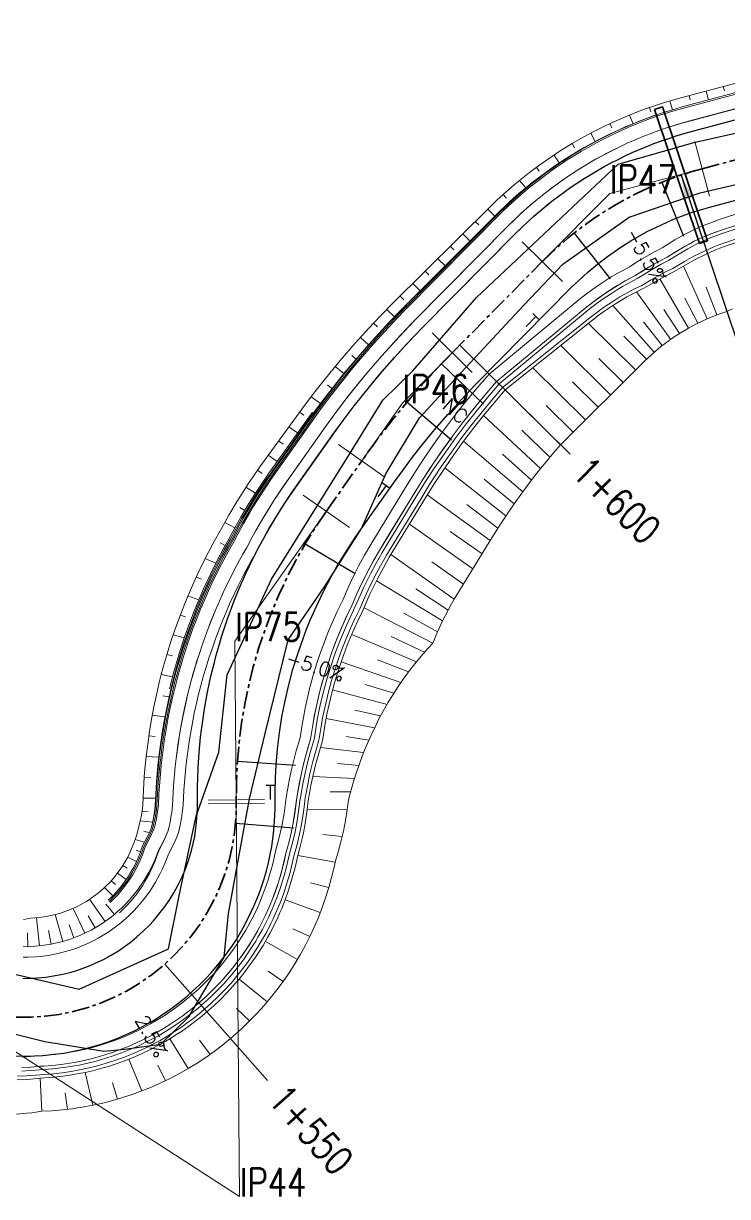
# Model space of a CAD drawing. Extents: x 337736 to 342003, y 3067251 to 3069533.
# Drawn here: x 339168.7 to 339218.6, y 3068310.3 to 3068393.5 of the extents above; entities that cross this region are included whole.
import ezdxf
from ezdxf.enums import TextEntityAlignment as Align

# ---------------------------------------------------------------- set-up
doc = ezdxf.new("R2010")
doc.units = 0
doc.header["$MEASUREMENT"] = 0
doc.linetypes.add('Center', pattern=[2, 1.25, -0.25, 0.25, -0.25])
for name, color, linetype, lineweight in [('BEC', 3, 'Continuous', 13), ('BES', 3, 'Continuous', 13), ('CFHatchLines', 4, 'Continuous', 0), ('Chainage', 7, 'Continuous', 25), ('Drain', 3, 'Continuous', 9), ('IP_Line', 150, 'Continuous', 9), ('LeftRoadExtreme', 7, 'Continuous', 13), ('PC_Callout', 6, 'Continuous', 30), ('PipeCulvert', 6, 'Continuous', 30), ('RC', 9, 'Center', 30), ('Retaining Wall', 140, 'Continuous', 9), ('RightRoadExtreme', 7, 'Continuous', 13), ('Road Width', 6, 'Continuous', 25), ('Shoulder', 30, 'Continuous', 15)]:
    doc.layers.add(name, color=color, linetype=linetype, lineweight=lineweight)
for name, color, linetype in [('IPName', 7, 'Continuous'), ('RoadEdge', 51, 'Continuous'), ('Super-Elevation', 1, 'Continuous')]:
    doc.layers.add(name, color=color, linetype=linetype)
doc.styles.get("Standard").update_dxf_attribs({"font": 'simplex.shx'})
doc.dimstyles.new('Dimension_PC_Callout', dxfattribs={"dimtxt": 1.75, "dimasz": 1.75, "dimexe": 0.18, "dimexo": 0.0625, "dimgap": 0.875, "dimtad": 0, "dimdec": 4, "dimzin": 0, "dimdsep": 46, "dimtxsty": 'Standard', "dimcen": 0.09, "dimadec": 0, "dimazin": 0, "dimtfac": 1, "dimtdec": 4, "dimtofl": 0, "dimtmove": 0, "dimatfit": 3, "dimfxl": 1, "dimtolj": 1, "dimtzin": 0, "dimarcsym": 0})

msp = doc.modelspace()

# ---------------------------------------------------------------- linework, layer by layer
at = {"layer": 'BEC'}
for points in [[(339216.288, 3068385.09), (339217.32, 3068381.225)], [(339204.052, 3068377.986), (339206.897, 3068375.174)], [(339197.668, 3068371.529), (339200.513, 3068368.717)], [(339191.051, 3068363.615), (339194.322, 3068361.313)], [(339188.536, 3068360.041), (339191.808, 3068357.739)], [(339181.799, 3068338.438), (339185.799, 3068338.472)], [(339181.801, 3068338.16), (339185.801, 3068338.193)]]:
    msp.add_lwpolyline(points, dxfattribs=at)
at = {"layer": 'BES'}
for points in [[(339216.288, 3068385.09), (339217.32, 3068381.225)], [(339204.052, 3068377.986), (339206.897, 3068375.174)], [(339197.668, 3068371.529), (339200.513, 3068368.717)], [(339191.051, 3068363.615), (339194.322, 3068361.313)], [(339188.536, 3068360.041), (339191.808, 3068357.739)], [(339181.799, 3068338.438), (339185.799, 3068338.472)], [(339181.801, 3068338.16), (339185.801, 3068338.193)]]:
    msp.add_lwpolyline(points, dxfattribs=at)
at = {"layer": 'CFHatchLines'}
for p, q in [((339215.953, 3068388.03), (339215.868, 3068388.345)), ((339217.244, 3068388.036), (339217.076, 3068388.667)), ((339218.368, 3068388.674), (339218.284, 3068388.989)), ((339213.171, 3068387.186), (339213.061, 3068387.495)), ((339214.688, 3068387.338), (339214.499, 3068387.964)), ((339211.899, 3068386.349), (339211.645, 3068386.96)), ((339210.4, 3068386.055), (339210.257, 3068386.356)), ((339207.755, 3068384.652), (339207.58, 3068384.942)), ((339209.22, 3068385.09), (339208.901, 3068385.682)), ((339206.679, 3068383.569), (339206.296, 3068384.136)), ((339205.262, 3068382.99), (339205.055, 3068383.266)), ((339204.301, 3068381.801), (339203.857, 3068382.335)), ((339202.944, 3068381.087), (339202.708, 3068381.345)), ((339202.119, 3068379.812), (339201.617, 3068380.308)), ((339200.982, 3068379.178), (339200.73, 3068379.427)), ((339200.352, 3068378.043), (339199.843, 3068378.546)), ((339199.213, 3068377.413), (339198.956, 3068377.666)), ((339198.586, 3068376.274), (339198.069, 3068376.785)), ((339217.167, 3068377.154), (339218.543, 3068373.048)), ((339197.442, 3068375.647), (339197.182, 3068375.904)), ((339215.47, 3068376.268), (339217.157, 3068372.524)), ((339196.819, 3068374.505), (339196.295, 3068375.023)), ((339213.81, 3068375.361), (339215.829, 3068371.865)), ((339195.671, 3068373.882), (339195.406, 3068374.144)), ((339212.151, 3068374.438), (339214.571, 3068371.074)), ((339217.074, 3068374.768), (339217.844, 3068372.804)), ((339210.471, 3068373.473), (339213.397, 3068370.161)), ((339215.567, 3068374.002), (339216.485, 3068372.211)), ((339195.005, 3068372.675), (339194.458, 3068373.198)), ((339214.091, 3068373.186), (339215.19, 3068371.485)), ((339193.795, 3068371.956), (339193.512, 3068372.215)), ((339208.745, 3068372.207), (339212.082, 3068368.907)), ((339212.637, 3068372.306), (339213.972, 3068370.633)), ((339193.172, 3068370.697), (339192.587, 3068371.212)), ((339211.253, 3068371.291), (339212.845, 3068369.662)), ((339206.778, 3068370.636), (339210.311, 3068367.142)), ((339191.424, 3068368.644), (339190.8, 3068369.149)), ((339192.287, 3068369.68), (339191.985, 3068369.935)), ((339209.479, 3068369.723), (339211.197, 3068368.025)), ((339204.812, 3068369.064), (339208.541, 3068365.378)), ((339190.582, 3068367.591), (339190.26, 3068367.84)), ((339202.845, 3068367.493), (339206.77, 3068363.613)), ((339207.611, 3068368.055), (339209.426, 3068366.26)), ((339189.762, 3068366.52), (339189.099, 3068367.012)), ((339188.583, 3068365.703), (339188.282, 3068365.917)), ((339205.742, 3068366.387), (339207.655, 3068364.495)), ((339201.316, 3068365.679), (339205.347, 3068361.918)), ((339188.146, 3068364.454), (339187.533, 3068364.885)), ((339204.029, 3068364.647), (339206.006, 3068362.724)), ((339187.11, 3068363.654), (339186.799, 3068363.873)), ((339199.904, 3068363.855), (339204.085, 3068360.267)), ((339186.697, 3068362.416), (339186.065, 3068362.861)), ((339202.654, 3068362.936), (339204.707, 3068361.098)), ((339185.622, 3068361.577), (339185.299, 3068361.799)), ((339198.574, 3068361.978), (339202.896, 3068358.571)), ((339201.355, 3068361.174), (339203.481, 3068359.425)), ((339185.154, 3068360.171), (339184.483, 3068360.598)), ((339197.327, 3068360.053), (339201.784, 3068356.832)), ((339184.405, 3068358.959), (339184.057, 3068359.163)), ((339200.135, 3068359.365), (339202.33, 3068357.707)), ((339183.7, 3068357.721), (339182.98, 3068358.11)), ((339196.057, 3068357.97), (339200.551, 3068354.809)), ((339198.957, 3068357.459), (339201.205, 3068355.877)), ((339183.017, 3068356.469), (339182.648, 3068356.652)), ((339182.345, 3068355.208), (339181.596, 3068355.547)), ((339194.754, 3068355.831), (339199.243, 3068352.673)), ((339197.651, 3068355.321), (339199.897, 3068353.741)), ((339181.339, 3068354.077), (339180.959, 3068354.232)), ((339193.726, 3068353.968), (339198.414, 3068351.122)), ((339196.509, 3068353.393), (339198.802, 3068351.886)), ((339181.137, 3068352.611), (339180.369, 3068352.894)), ((339192.85, 3068352.065), (339197.725, 3068349.563)), ((339195.662, 3068351.686), (339198.055, 3068350.348)), ((339180.214, 3068351.406), (339179.826, 3068351.533)), ((339180.113, 3068349.926), (339179.332, 3068350.152)), ((339191.979, 3068350.174), (339196.553, 3068348.225)), ((339194.767, 3068350.016), (339197.129, 3068348.909)), ((339179.28, 3068348.652), (339178.886, 3068348.751)), ((339193.793, 3068348.362), (339195.998, 3068347.514)), ((339191.232, 3068348.23), (339195.466, 3068346.774)), ((339179.282, 3068347.165), (339178.49, 3068347.333)), ((339190.626, 3068346.239), (339194.475, 3068345.216)), ((339192.934, 3068346.624), (339194.958, 3068346.008)), ((339179.039, 3068345.743), (339178.592, 3068345.822)), ((339178.747, 3068344.328), (339177.851, 3068344.453)), ((339190.163, 3068344.209), (339193.59, 3068343.556)), ((339192.197, 3068344.813), (339194.018, 3068344.398)), ((339178.057, 3068342.947), (339177.608, 3068342.994)), ((339191.588, 3068342.937), (339193.19, 3068342.691)), ((339189.758, 3068342.162), (339192.82, 3068341.802)), ((339178.316, 3068341.465), (339177.417, 3068341.525)), ((339190.977, 3068341.016), (339192.481, 3068340.893)), ((339177.728, 3068340.034), (339177.279, 3068340.048)), ((339189.224, 3068340.098), (339192.175, 3068339.963)), ((339178.09, 3068338.568), (339177.194, 3068338.564)), ((339190.456, 3068339.029), (339191.901, 3068339.014)), ((339177.569, 3068337.637), (339177.123, 3068337.658)), ((339188.831, 3068337.775), (339191.655, 3068337.736)), ((339177.881, 3068336.859), (339176.996, 3068336.975)), ((339177.647, 3068336.13), (339177.241, 3068336.218)), ((339189.93, 3068335.993), (339191.303, 3068335.859)), ((339177.301, 3068335.448), (339176.647, 3068335.648)), ((339176.732, 3068334.084), (339176.114, 3068334.393)), ((339177.016, 3068334.765), (339176.711, 3068334.887)), ((339188.149, 3068334.521), (339190.8, 3068334.038)), ((339176.081, 3068333.616), (339175.772, 3068333.805)), ((339175.249, 3068332.466), (339174.949, 3068332.726)), ((339175.996, 3068332.8), (339175.382, 3068333.248)), ((339189.059, 3068332.579), (339190.349, 3068332.231)), ((339175.053, 3068331.65), (339174.474, 3068332.243)), ((339174.506, 3068329.837), (339173.415, 3068331.407)), ((339175.17, 3068330.34), (339174.566, 3068331.072)), ((339187.258, 3068331.374), (339189.751, 3068330.472)), ((339169.87, 3068328.107), (339169.656, 3068330.096)), ((339171.505, 3068328.422), (339170.972, 3068330.319)), ((339173.064, 3068329.004), (339172.237, 3068330.76)), ((339173.803, 3068329.39), (339173.321, 3068330.225)), ((339172.297, 3068328.681), (339171.955, 3068329.597)), ((339187.815, 3068329.32), (339189.01, 3068328.772)), ((339169.039, 3068328.053), (339169.015, 3068329.039)), ((339170.694, 3068328.231), (339170.506, 3068329.206)), ((339185.86, 3068328.424), (339188.131, 3068327.142)), ((339186.052, 3068326.322), (339187.122, 3068325.595)), ((339183.996, 3068325.752), (339185.989, 3068324.139)), ((339181.719, 3068323.431), (339183.388, 3068321.543)), ((339183.824, 3068323.664), (339184.742, 3068322.785)), ((339179.094, 3068321.525), (339180.404, 3068319.422)), ((339181.193, 3068321.421), (339181.939, 3068320.419)), ((339176.195, 3068320.083), (339177.121, 3068317.832)), ((339178.234, 3068319.65), (339178.794, 3068318.558)), ((339169.905, 3068318.731), (339170.039, 3068316.389)), ((339173.103, 3068319.144), (339173.633, 3068316.813)), ((339171.677, 3068317.698), (339171.843, 3068316.526)), ((339175.032, 3068318.399), (339175.397, 3068317.249))]:
    msp.add_line(p, q, dxfattribs=at)
at = {"layer": 'Chainage'}
for p, q in [((339199.631, 3068370.67), (339207.454, 3068362.936)), ((339178.734, 3068326.81), (339186.018, 3068318.567))]:
    msp.add_line(p, q, dxfattribs=at)
at = {"layer": 'Drain'}
for points in [[(339168.621, 3068319.233), (339169.247, 3068319.271), (339169.871, 3068319.33), (339170.806, 3068319.395), (339171.738, 3068319.507), (339172.356, 3068319.608), (339172.663, 3068319.666), (339173.276, 3068319.797), (339173.884, 3068319.948), (339174.487, 3068320.12), (339175.084, 3068320.312), (339175.674, 3068320.524), (339176.258, 3068320.756), (339176.833, 3068321.007), (339177.4, 3068321.277), (339177.68, 3068321.419), (339178.234, 3068321.717), (339178.777, 3068322.034), (339179.31, 3068322.369), (339179.831, 3068322.721), (339180.087, 3068322.904), (339180.591, 3068323.282), (339181.082, 3068323.677), (339181.322, 3068323.881), (339181.793, 3068324.3), (339182.023, 3068324.516), (339182.472, 3068324.959), (339182.907, 3068325.416), (339183.326, 3068325.888), (339183.73, 3068326.374), (339184.117, 3068326.874), (339184.304, 3068327.128), (339184.841, 3068327.91), (339185.176, 3068328.446), (339185.338, 3068328.719), (339185.646, 3068329.271), (339185.937, 3068329.834), (339186.075, 3068330.119), (339186.337, 3068330.696), (339186.461, 3068330.988), (339186.694, 3068331.578), (339186.907, 3068332.175), (339187.006, 3068332.477), (339187.189, 3068333.085), (339187.352, 3068333.698), (339187.495, 3068334.317), (339187.558, 3068334.629), (339187.734, 3068335.245), (339187.89, 3068335.869), (339187.96, 3068336.184), (339188.084, 3068336.819), (339188.138, 3068337.139), (339188.231, 3068337.783), (339188.303, 3068338.382), (339188.338, 3068338.614), (339188.535, 3068339.696), (339188.72, 3068340.551), (339188.875, 3068341.187), (339189.043, 3068341.816), (339189.287, 3068342.646), (339189.332, 3068342.854), (339189.426, 3068343.485), (339189.535, 3068344.113), (339189.656, 3068344.739), (339189.791, 3068345.362), (339189.992, 3068346.188), (339190.216, 3068347.007), (339190.464, 3068347.821), (339190.734, 3068348.626), (339190.952, 3068349.225), (339191.183, 3068349.82), (339191.596, 3068350.798), (339191.86, 3068351.379), (339192.232, 3068352.143), (339192.57, 3068352.926), (339192.837, 3068353.509), (339193.117, 3068354.088), (339193.311, 3068354.47), (339193.715, 3068355.228), (339194.142, 3068355.976), (339196.598, 3068360.01), (339197.21, 3068360.993), (339197.843, 3068361.965), (339198.631, 3068363.114), (339199.31, 3068364.058), (339200.01, 3068364.989), (339200.877, 3068366.089), (339201.622, 3068366.99), (339202.418, 3068367.915), (339208.805, 3068373.202), (339209.298, 3068373.582), (339209.792, 3068373.939), (339210.294, 3068374.279), (339210.805, 3068374.602), (339211.15, 3068374.808), (339211.673, 3068375.103), (339212.203, 3068375.381), (339212.703, 3068375.7), (339213.208, 3068376.009), (339213.896, 3068376.397), (339214.422, 3068376.67), (339215.097, 3068377.094), (339215.79, 3068377.498), (339216.502, 3068377.876), (339216.865, 3068378.055), (339217.051, 3068378.131), (339217.615, 3068378.35), (339218.221, 3068378.562), (339235.575, 3068384.287)], [(339168.623, 3068319.483), (339169.241, 3068319.521), (339169.856, 3068319.58), (339170.164, 3068319.596), (339170.779, 3068319.644), (339171.393, 3068319.712), (339171.699, 3068319.754), (339172.308, 3068319.853), (339172.915, 3068319.972), (339173.517, 3068320.112), (339174.114, 3068320.271), (339175, 3068320.548), (339175.583, 3068320.757), (339176.159, 3068320.985), (339176.727, 3068321.233), (339177.286, 3068321.499), (339177.837, 3068321.784), (339178.645, 3068322.246), (339179.171, 3068322.576), (339179.938, 3068323.104), (339180.679, 3068323.671), (339181.156, 3068324.068), (339181.621, 3068324.482), (339182.072, 3068324.911), (339182.292, 3068325.132), (339182.721, 3068325.583), (339183.335, 3068326.287), (339183.726, 3068326.773), (339184.1, 3068327.272), (339184.28, 3068327.526), (339184.457, 3068327.784), (339184.797, 3068328.307), (339185.12, 3068328.842), (339185.425, 3068329.387), (339185.848, 3068330.224), (339186.106, 3068330.793), (339186.346, 3068331.371), (339186.566, 3068331.957), (339186.767, 3068332.55), (339186.86, 3068332.849), (339187.031, 3068333.452), (339187.182, 3068334.06), (339187.312, 3068334.674), (339187.402, 3068334.977), (339187.567, 3068335.589), (339187.711, 3068336.208), (339187.834, 3068336.835), (339187.937, 3068337.468), (339188.088, 3068338.613), (339188.243, 3068339.487), (339188.375, 3068340.136), (339188.521, 3068340.781), (339188.68, 3068341.419), (339188.853, 3068342.052), (339189.039, 3068342.678), (339189.084, 3068342.889), (339189.214, 3068343.736), (339189.328, 3068344.368), (339189.455, 3068344.999), (339189.596, 3068345.626), (339189.75, 3068346.25), (339189.917, 3068346.871), (339190.226, 3068347.897), (339190.57, 3068348.911), (339190.872, 3068349.713), (339191.113, 3068350.309), (339191.367, 3068350.9), (339191.544, 3068351.29), (339192.009, 3068352.255), (339192.35, 3068353.045), (339192.529, 3068353.438), (339192.902, 3068354.216), (339193.402, 3068355.175), (339193.937, 3068356.119), (339194.449, 3068356.962), (339196.516, 3068360.353), (339196.885, 3068360.946), (339197.517, 3068361.924), (339198.303, 3068363.081), (339198.844, 3068363.843), (339199.259, 3068364.408), (339199.823, 3068365.155), (339200.255, 3068365.71), (339201.291, 3068366.984), (339202.241, 3068368.091), (339208.627, 3068373.377), (339209.125, 3068373.763), (339209.457, 3068374.006), (339209.962, 3068374.356), (339210.476, 3068374.69), (339210.823, 3068374.903), (339211.527, 3068375.306), (339212.063, 3068375.588), (339212.569, 3068375.911), (339213.081, 3068376.224), (339213.778, 3068376.617), (339214.31, 3068376.893), (339214.995, 3068377.322), (339215.519, 3068377.63), (339216.235, 3068378.019), (339216.785, 3068378.292), (339217.545, 3068378.59), (339218.157, 3068378.804), (339235.511, 3068384.529)], [(339168.291, 3068318.622), (339168.938, 3068318.65), (339169.261, 3068318.672), (339169.905, 3068318.731), (339170.549, 3068318.771), (339170.87, 3068318.799), (339171.512, 3068318.871), (339172.151, 3068318.964), (339172.787, 3068319.078), (339173.103, 3068319.144), (339173.733, 3068319.29), (339174.358, 3068319.457), (339174.668, 3068319.548), (339175.284, 3068319.747), (339175.893, 3068319.966), (339176.495, 3068320.205), (339177.089, 3068320.464), (339177.674, 3068320.743), (339178.25, 3068321.041), (339178.815, 3068321.359), (339179.094, 3068321.525), (339179.644, 3068321.87), (339179.914, 3068322.05), (339180.446, 3068322.423), (339180.965, 3068322.813), (339181.22, 3068323.015), (339181.719, 3068323.431), (339182.205, 3068323.864), (339182.676, 3068324.313), (339183.132, 3068324.778), (339183.354, 3068325.016), (339183.786, 3068325.503), (339183.996, 3068325.752), (339184.404, 3068326.261), (339184.795, 3068326.783), (339185.168, 3068327.318), (339185.348, 3068327.59), (339185.694, 3068328.143), (339186.022, 3068328.708), (339186.179, 3068328.994), (339186.478, 3068329.575), (339186.758, 3068330.165), (339186.89, 3068330.464), (339187.018, 3068330.765), (339187.258, 3068331.374), (339187.478, 3068331.99), (339187.58, 3068332.301), (339187.769, 3068332.928), (339187.937, 3068333.561), (339188.013, 3068333.88), (339188.149, 3068334.521), (339188.328, 3068335.157), (339188.486, 3068335.801), (339188.557, 3068336.126), (339188.683, 3068336.781), (339188.738, 3068337.111), (339188.831, 3068337.775), (339188.903, 3068338.387), (339189.012, 3068339.043), (339189.092, 3068339.466), (339189.224, 3068340.098), (339189.42, 3068340.931), (339189.639, 3068341.755), (339189.882, 3068342.567), (339189.926, 3068342.771), (339190.019, 3068343.389), (339190.125, 3068344.005), (339190.244, 3068344.618), (339190.376, 3068345.228), (339190.573, 3068346.038), (339190.735, 3068346.641), (339190.972, 3068347.439), (339191.3, 3068348.427), (339191.663, 3068349.403), (339191.898, 3068349.982), (339192.145, 3068350.556), (339192.404, 3068351.124), (339192.768, 3068351.873), (339193.27, 3068353.023), (339193.448, 3068353.402), (339193.821, 3068354.155), (339194.216, 3068354.899), (339194.634, 3068355.632), (339197.207, 3068359.858), (339197.815, 3068360.829), (339198.445, 3068361.788), (339199.096, 3068362.735), (339199.904, 3068363.855), (339200.6, 3068364.774), (339201.316, 3068365.679), (339202.201, 3068366.748), (339202.845, 3068367.493), (339208.941, 3068372.364), (339209.502, 3068372.805), (339209.983, 3068373.147), (339210.471, 3068373.473), (339210.967, 3068373.782), (339211.471, 3068374.075), (339211.98, 3068374.35), (339212.668, 3068374.691), (339213.317, 3068375.082), (339213.645, 3068375.27), (339214.311, 3068375.626), (339214.82, 3068375.875), (339215.47, 3068376.268), (339215.8, 3068376.458), (339216.305, 3068376.731), (339216.992, 3068377.073), (339217.697, 3068377.382), (339218.056, 3068377.526), (339218.458, 3068377.674), (339235.728, 3068383.707)], [(339168.297, 3068318.872), (339168.937, 3068318.9), (339169.891, 3068318.981), (339170.844, 3068319.047), (339171.477, 3068319.118), (339172.108, 3068319.21), (339173.048, 3068319.387), (339173.978, 3068319.611), (339174.592, 3068319.787), (339175.2, 3068319.982), (339175.802, 3068320.198), (339176.396, 3068320.434), (339176.982, 3068320.69), (339177.56, 3068320.965), (339177.845, 3068321.11), (339178.409, 3068321.414), (339178.962, 3068321.737), (339179.505, 3068322.078), (339179.771, 3068322.255), (339180.296, 3068322.623), (339180.809, 3068323.009), (339181.309, 3068323.411), (339181.795, 3068323.83), (339182.033, 3068324.046), (339182.498, 3068324.489), (339182.948, 3068324.948), (339183.383, 3068325.421), (339183.594, 3068325.664), (339183.802, 3068325.909), (339184.204, 3068326.411), (339184.59, 3068326.927), (339184.959, 3068327.455), (339185.31, 3068327.995), (339185.478, 3068328.269), (339185.802, 3068328.827), (339185.957, 3068329.11), (339186.252, 3068329.683), (339186.393, 3068329.973), (339186.66, 3068330.561), (339186.907, 3068331.157), (339187.023, 3068331.459), (339187.134, 3068331.762), (339187.341, 3068332.374), (339187.437, 3068332.683), (339187.613, 3068333.305), (339187.768, 3068333.933), (339187.903, 3068334.566), (339188.08, 3068335.194), (339188.161, 3068335.511), (339188.308, 3068336.15), (339188.373, 3068336.473), (339188.488, 3068337.122), (339188.581, 3068337.778), (339188.653, 3068338.385), (339188.688, 3068338.616), (339188.762, 3068339.045), (339188.885, 3068339.685), (339189.021, 3068340.32), (339189.224, 3068341.158), (339189.449, 3068341.986), (339189.634, 3068342.6), (339189.678, 3068342.806), (339189.806, 3068343.636), (339189.917, 3068344.256), (339190.132, 3068345.284), (339190.331, 3068346.1), (339190.552, 3068346.91), (339190.797, 3068347.714), (339191.064, 3068348.51), (339191.28, 3068349.102), (339191.508, 3068349.689), (339191.916, 3068350.657), (339192.177, 3068351.23), (339192.545, 3068351.985), (339192.878, 3068352.76), (339193.141, 3068353.336), (339193.608, 3068354.286), (339194.007, 3068355.036), (339194.429, 3068355.775), (339196.884, 3068359.808), (339197.491, 3068360.785), (339198.248, 3068361.942), (339199.035, 3068363.082), (339199.714, 3068364.018), (339200.414, 3068364.941), (339201.133, 3068365.85), (339201.873, 3068366.746), (339202.667, 3068367.669), (339208.96, 3068372.697), (339209.326, 3068372.982), (339209.812, 3068373.33), (339210.472, 3068373.767), (339210.976, 3068374.075), (339211.488, 3068374.367), (339212.005, 3068374.641), (339212.529, 3068374.898), (339213.185, 3068375.295), (339213.518, 3068375.485), (339214.193, 3068375.846), (339214.708, 3068376.098), (339215.534, 3068376.592), (339216.213, 3068376.964), (339216.91, 3068377.309), (339217.265, 3068377.47), (339217.625, 3068377.622), (339217.988, 3068377.767), (339218.394, 3068377.916), (339235.664, 3068383.949)]]:
    msp.add_lwpolyline(points, dxfattribs=at)
at = {"layer": 'IP_Line'}
for points in [[(339205.474, 3068376.58), (339210.246, 3068381.407), (339216.804, 3068383.158)], [(339192.686, 3068362.464), (339195.569, 3068366.561), (339199.091, 3068370.123)], [(339183.799, 3068338.455), (339183.704, 3068349.696), (339190.172, 3068358.89)], [(339160.662, 3068325.451), (339184.036, 3068310.35), (339183.801, 3068338.177)]]:
    msp.add_lwpolyline(points, dxfattribs=at)
at = {"layer": 'LeftRoadExtreme'}
msp.add_lwpolyline([(339168.724, 3068329.986), (339169.257, 3068330.072), (339169.523, 3068330.085), (339169.789, 3068330.108), (339170.186, 3068330.159), (339170.581, 3068330.229), (339171.101, 3068330.354), (339171.358, 3068330.429), (339171.739, 3068330.558), (339172.114, 3068330.707), (339172.481, 3068330.873), (339172.839, 3068331.059), (339173.188, 3068331.262), (339173.527, 3068331.482), (339173.855, 3068331.72), (339174.067, 3068331.887), (339174.374, 3068332.152), (339174.572, 3068332.337), (339174.857, 3068332.626), (339175.127, 3068332.93), (339175.299, 3068333.14), (339175.621, 3068333.578), (339175.772, 3068333.805), (339175.983, 3068334.154), (339176.114, 3068334.393), (339176.296, 3068334.759), (339176.509, 3068335.262), (339176.647, 3068335.648), (339176.729, 3068335.909), (339176.801, 3068336.173), (339176.996, 3068336.975), (339177.054, 3068337.246), (339177.123, 3068337.658), (339177.171, 3068338.074), (339177.222, 3068339.158), (339177.279, 3068340.048), (339177.328, 3068340.639), (339177.417, 3068341.525), (339177.526, 3068342.407), (339177.652, 3068343.287), (339177.798, 3068344.162), (339177.962, 3068345.033), (339178.145, 3068345.9), (339178.346, 3068346.762), (339178.49, 3068347.333), (339178.722, 3068348.186), (339178.971, 3068349.033), (339179.148, 3068349.594), (339179.427, 3068350.43), (339179.723, 3068351.259), (339180.146, 3068352.352), (339180.599, 3068353.432), (339181.083, 3068354.497), (339181.596, 3068355.547), (339182.138, 3068356.579), (339182.98, 3068358.11), (339183.266, 3068358.616), (339183.86, 3068359.616), (339184.324, 3068360.354), (339184.643, 3068360.84), (339184.968, 3068361.322), (339185.468, 3068362.036), (339188.443, 3068366.137), (339189.265, 3068367.229), (339190.109, 3068368.303), (339191.15, 3068369.568), (339192.223, 3068370.806), (339192.955, 3068371.616), (339193.512, 3068372.215), (339194.077, 3068372.808), (339194.842, 3068373.586), (339201.824, 3068380.512), (339202.262, 3068380.933), (339202.708, 3068381.345), (339203.162, 3068381.748), (339203.623, 3068382.142), (339204.093, 3068382.526), (339204.57, 3068382.901), (339205.299, 3068383.445), (339206.045, 3068383.967), (339206.805, 3068384.466), (339207.58, 3068384.942), (339208.368, 3068385.394), (339209.17, 3068385.823), (339209.984, 3068386.227), (339210.533, 3068386.482), (339211.087, 3068386.727), (339211.645, 3068386.96), (339212.208, 3068387.183), (339212.776, 3068387.394), (339213.347, 3068387.593), (339214.21, 3068387.875), (339214.789, 3068388.05), (339215.372, 3068388.213), (339235.018, 3068393.452)], dxfattribs=at)
at = {"layer": 'PipeCulvert'}
msp.add_lwpolyline([(339213.431, 3068387.352), (339213.999, 3068387.543), (339217.179, 3068378.061), (339216.61, 3068377.871), (339213.431, 3068387.352)], dxfattribs=at)
at = {"layer": 'RC', "linetype": 'Center'}
msp.add_lwpolyline([(339160.662, 3068325.451, 0.596997), (339183.801, 3068338.177), (339183.801, 3068338.177), (339183.799, 3068338.455), (339183.799, 3068338.455, -0.156648), (339190.172, 3068358.89), (339190.172, 3068358.89), (339192.686, 3068362.464), (339192.686, 3068362.464, -0.041672), (339199.091, 3068370.123), (339199.091, 3068370.123), (339205.474, 3068376.58), (339205.474, 3068376.58, -0.133335), (339216.804, 3068383.158), (339216.804, 3068383.158), (339234.332, 3068387.837)], format="xyb", dxfattribs=at)
at = {"layer": 'Retaining Wall'}
for points in [[(339174.733, 3068331.337), (339174.948, 3068331.544), (339175.156, 3068331.758), (339175.454, 3068332.092), (339175.643, 3068332.322), (339175.996, 3068332.8), (339176.161, 3068333.047), (339176.317, 3068333.299), (339176.534, 3068333.686), (339176.732, 3068334.084), (339176.853, 3068334.353), (339176.964, 3068334.627), (339177.159, 3068335.183), (339177.515, 3068335.852), (339177.647, 3068336.13), (339177.77, 3068336.414), (339177.849, 3068336.71), (339177.949, 3068337.159), (339178.003, 3068337.463), (339178.047, 3068337.769), (339178.081, 3068338.077), (339178.121, 3068338.859), (339178.177, 3068339.729), (339178.281, 3068340.886), (339178.345, 3068341.463), (339178.456, 3068342.325), (339178.634, 3068343.469), (339178.788, 3068344.322), (339178.901, 3068344.889), (339179.151, 3068346.016), (339179.432, 3068347.133), (339179.664, 3068347.964), (339179.829, 3068348.515), (339180.001, 3068349.063), (339180.273, 3068349.88), (339180.464, 3068350.42), (339180.765, 3068351.225), (339181.193, 3068352.287), (339181.533, 3068353.073), (339181.769, 3068353.593), (339182.262, 3068354.621), (339182.784, 3068355.633), (339183.194, 3068356.381), (339183.476, 3068356.875), (339184.008, 3068357.876), (339184.285, 3068358.371), (339184.713, 3068359.106), (339185.309, 3068360.072), (339185.773, 3068360.784), (339186.091, 3068361.254), (339188.707, 3068364.976), (339189.48, 3068366.058), (339190.285, 3068367.139), (339191.281, 3068368.413), (339192.308, 3068369.662), (339193.188, 3068370.683), (339193.726, 3068371.287), (339194.272, 3068371.884), (339195.385, 3068373.057), (339196.289, 3068373.974), (339202.321, 3068380.014), (339202.747, 3068380.426), (339203.181, 3068380.83), (339203.847, 3068381.42), (339204.301, 3068381.801), (339204.762, 3068382.174), (339205.468, 3068382.715), (339205.947, 3068383.064), (339206.433, 3068383.403), (339206.926, 3068383.733), (339207.425, 3068384.052), (339207.93, 3068384.361), (339208.442, 3068384.661), (339208.959, 3068384.949), (339209.482, 3068385.228), (339210.276, 3068385.626), (339210.812, 3068385.878), (339211.353, 3068386.119), (339211.899, 3068386.349), (339212.449, 3068386.568), (339213.003, 3068386.777), (339213.562, 3068386.974), (339214.123, 3068387.161), (339214.688, 3068387.338), (339215.542, 3068387.582), (339233.187, 3068392.293)], [(339174.8, 3068331.262), (339175.227, 3068331.688), (339175.43, 3068331.911), (339175.625, 3068332.141), (339175.812, 3068332.376), (339175.991, 3068332.618), (339176.161, 3068332.865), (339176.401, 3068333.246), (339176.621, 3068333.637), (339176.822, 3068334.039), (339176.944, 3068334.312), (339177.056, 3068334.588), (339177.16, 3068334.868), (339177.254, 3068335.151), (339177.612, 3068335.828), (339177.868, 3068336.396), (339177.948, 3068336.695), (339178.017, 3068336.997), (339178.077, 3068337.302), (339178.147, 3068337.766), (339178.181, 3068338.077), (339178.221, 3068338.859), (339178.277, 3068339.727), (339178.381, 3068340.881), (339178.445, 3068341.456), (339178.556, 3068342.316), (339178.733, 3068343.457), (339178.942, 3068344.591), (339179.059, 3068345.155), (339179.249, 3068345.997), (339179.457, 3068346.834), (339179.605, 3068347.389), (339179.926, 3068348.491), (339180.097, 3068349.037), (339180.369, 3068349.852), (339180.658, 3068350.66), (339180.86, 3068351.194), (339181.07, 3068351.725), (339181.398, 3068352.515), (339181.862, 3068353.556), (339182.354, 3068354.581), (339182.875, 3068355.591), (339183.284, 3068356.337), (339183.565, 3068356.829), (339183.96, 3068357.58), (339184.233, 3068358.076), (339184.799, 3068359.055), (339185.393, 3068360.018), (339186.014, 3068360.964), (339186.487, 3068361.647), (339188.933, 3068365.124), (339189.56, 3068365.999), (339190.528, 3068367.292), (339191.359, 3068368.35), (339192.212, 3068369.392), (339193.263, 3068370.617), (339194.345, 3068371.816), (339195.457, 3068372.988), (339202.572, 3068380.181), (339203, 3068380.59), (339203.435, 3068380.991), (339204.104, 3068381.575), (339204.79, 3068382.14), (339205.256, 3068382.504), (339205.73, 3068382.859), (339206.21, 3068383.205), (339206.698, 3068383.541), (339207.192, 3068383.867), (339207.692, 3068384.184), (339208.199, 3068384.49), (339208.711, 3068384.786), (339209.23, 3068385.071), (339209.754, 3068385.347), (339210.284, 3068385.611), (339210.818, 3068385.865), (339211.358, 3068386.109), (339211.902, 3068386.341), (339212.727, 3068386.669), (339213.283, 3068386.874), (339213.842, 3068387.068), (339214.688, 3068387.338), (339215.542, 3068387.582), (339233.187, 3068392.293)], [(339174.866, 3068331.187), (339175.193, 3068331.507), (339175.402, 3068331.73), (339175.603, 3068331.958), (339175.796, 3068332.193), (339176.158, 3068332.682), (339176.486, 3068333.192), (339176.709, 3068333.588), (339176.911, 3068333.994), (339177.035, 3068334.27), (339177.149, 3068334.55), (339177.348, 3068335.118), (339177.709, 3068335.803), (339177.967, 3068336.378), (339178.047, 3068336.68), (339178.148, 3068337.14), (339178.247, 3068337.763), (339178.281, 3068338.078), (339178.321, 3068338.858), (339178.377, 3068339.724), (339178.48, 3068340.876), (339178.617, 3068342.022), (339178.697, 3068342.593), (339178.832, 3068343.446), (339178.986, 3068344.295), (339179.099, 3068344.859), (339179.282, 3068345.7), (339179.415, 3068346.258), (339179.703, 3068347.368), (339179.94, 3068348.193), (339180.107, 3068348.739), (339180.465, 3068349.824), (339180.754, 3068350.63), (339180.955, 3068351.163), (339181.272, 3068351.956), (339181.492, 3068352.481), (339181.836, 3068353.261), (339182.075, 3068353.776), (339182.573, 3068354.795), (339183.1, 3068355.798), (339183.654, 3068356.783), (339183.915, 3068357.284), (339184.32, 3068358.027), (339184.741, 3068358.761), (339185.03, 3068359.246), (339185.63, 3068360.202), (339186.256, 3068361.141), (339189.17, 3068365.286), (339189.8, 3068366.157), (339190.607, 3068367.231), (339191.437, 3068368.288), (339191.945, 3068368.914), (339192.461, 3068369.533), (339193.516, 3068370.753), (339194.602, 3068371.945), (339195.155, 3068372.531), (339195.716, 3068373.11), (339202.642, 3068380.109), (339203.068, 3068380.517), (339203.502, 3068380.917), (339204.169, 3068381.499), (339204.622, 3068381.876), (339205.083, 3068382.244), (339205.789, 3068382.779), (339206.268, 3068383.123), (339206.753, 3068383.458), (339207.246, 3068383.783), (339207.745, 3068384.098), (339208.25, 3068384.404), (339208.76, 3068384.699), (339209.277, 3068384.983), (339209.8, 3068385.258), (339210.327, 3068385.521), (339210.86, 3068385.775), (339211.398, 3068386.017), (339211.941, 3068386.249), (339212.763, 3068386.576), (339213.317, 3068386.78), (339213.874, 3068386.973), (339214.717, 3068387.242), (339215.568, 3068387.485), (339233.213, 3068392.196)], [(339175.528, 3068330.438), (339175.772, 3068330.672), (339176.009, 3068330.914), (339176.348, 3068331.291), (339176.563, 3068331.551), (339176.769, 3068331.819), (339176.966, 3068332.092), (339177.153, 3068332.372), (339177.331, 3068332.658), (339177.499, 3068332.949), (339177.657, 3068333.245), (339177.876, 3068333.699), (339178.008, 3068334.007), (339178.131, 3068334.319), (339178.294, 3068334.794), (339178.678, 3068335.559), (339178.819, 3068335.875), (339178.95, 3068336.199), (339179.036, 3068336.534), (339179.11, 3068336.872), (339179.173, 3068337.214), (339179.225, 3068337.559), (339179.281, 3068338.081), (339179.356, 3068339.419), (339179.399, 3068339.981), (339179.479, 3068340.823), (339179.613, 3068341.941), (339179.692, 3068342.497), (339179.826, 3068343.329), (339179.924, 3068343.881), (339180.087, 3068344.706), (339180.331, 3068345.799), (339180.606, 3068346.883), (339180.832, 3068347.689), (339180.993, 3068348.223), (339181.16, 3068348.755), (339181.426, 3068349.547), (339181.806, 3068350.592), (339182.007, 3068351.11), (339182.322, 3068351.88), (339182.653, 3068352.643), (339182.883, 3068353.147), (339183.363, 3068354.143), (339183.871, 3068355.124), (339184.269, 3068355.849), (339184.544, 3068356.327), (339184.928, 3068357.057), (339185.193, 3068357.539), (339185.743, 3068358.491), (339186.174, 3068359.195), (339186.469, 3068359.659), (339187.08, 3068360.574), (339189.688, 3068364.285), (339190.449, 3068365.351), (339191.4, 3068366.622), (339192.217, 3068367.662), (339193.055, 3068368.686), (339194.089, 3068369.89), (339194.617, 3068370.483), (339195.153, 3068371.069), (339196.245, 3068372.221), (339203.138, 3068379.194), (339203.752, 3068379.788), (339204.172, 3068380.174), (339204.599, 3068380.551), (339205.254, 3068381.101), (339205.699, 3068381.457), (339206.152, 3068381.803), (339206.611, 3068382.14), (339207.077, 3068382.469), (339207.55, 3068382.787), (339208.029, 3068383.097), (339208.513, 3068383.396), (339209.004, 3068383.686), (339209.501, 3068383.966), (339210.003, 3068384.236), (339210.51, 3068384.496), (339211.022, 3068384.746), (339211.54, 3068384.985), (339212.062, 3068385.215), (339212.588, 3068385.433), (339213.119, 3068385.641), (339213.653, 3068385.838), (339214.192, 3068386.025), (339215.007, 3068386.285), (339215.829, 3068386.52), (339233.718, 3068391.296)], [(339174.733, 3068331.337), (339174.948, 3068331.544), (339175.156, 3068331.758), (339175.454, 3068332.092), (339175.643, 3068332.322), (339175.996, 3068332.8), (339176.161, 3068333.047), (339176.317, 3068333.299), (339176.534, 3068333.686), (339176.732, 3068334.084), (339176.853, 3068334.353), (339176.964, 3068334.627), (339177.159, 3068335.183), (339177.515, 3068335.852), (339177.647, 3068336.13), (339177.77, 3068336.414), (339177.913, 3068337.009), (339177.994, 3068337.463), (339178.035, 3068337.769), (339178.067, 3068338.077), (339178.103, 3068338.859), (339178.156, 3068339.73), (339178.254, 3068340.888), (339178.386, 3068342.041), (339178.55, 3068343.188), (339178.695, 3068344.044), (339178.801, 3068344.612), (339179.039, 3068345.743), (339179.237, 3068346.585), (339179.38, 3068347.144), (339179.688, 3068348.254), (339179.854, 3068348.805), (339180.118, 3068349.626), (339180.303, 3068350.17), (339180.595, 3068350.979), (339181.011, 3068352.048), (339181.343, 3068352.84), (339181.573, 3068353.364), (339182.056, 3068354.4), (339182.567, 3068355.421), (339182.969, 3068356.175), (339183.387, 3068356.92), (339183.788, 3068357.673), (339184.204, 3068358.417), (339184.491, 3068358.908), (339184.934, 3068359.637), (339185.392, 3068360.355), (339185.866, 3068361.064), (339186.19, 3068361.531), (339188.964, 3068365.432), (339189.762, 3068366.52), (339190.582, 3068367.591), (339191.424, 3068368.644), (339192.287, 3068369.68), (339193.172, 3068370.697), (339193.895, 3068371.498), (339194.632, 3068372.286), (339195.381, 3068373.062), (339202.321, 3068380.014), (339202.963, 3068380.629), (339203.623, 3068381.225)], [(339179.071, 3068346.324), (339179.356, 3068347.444), (339179.673, 3068348.554), (339179.844, 3068349.105), (339180.113, 3068349.926), (339180.5, 3068351.01), (339180.81, 3068351.814), (339181.026, 3068352.347), (339181.48, 3068353.4), (339181.964, 3068354.439), (339182.476, 3068355.462), (339182.879, 3068356.219), (339183.298, 3068356.966), (339183.7, 3068357.721), (339184.117, 3068358.467), (339184.699, 3068359.447), (339185.154, 3068360.171), (339185.623, 3068360.884), (339186.108, 3068361.588), (339189.2, 3068365.927)], [(339179.071, 3068346.324), (339179.356, 3068347.444), (339179.673, 3068348.554), (339179.844, 3068349.105), (339180.113, 3068349.926), (339180.5, 3068351.01), (339180.81, 3068351.814), (339181.026, 3068352.347), (339181.48, 3068353.4), (339181.964, 3068354.439), (339182.476, 3068355.462), (339182.879, 3068356.219), (339183.298, 3068356.966), (339183.7, 3068357.721), (339184.117, 3068358.467), (339184.699, 3068359.447), (339185.154, 3068360.171), (339185.623, 3068360.884), (339186.108, 3068361.588), (339189.2, 3068365.927)]]:
    msp.add_lwpolyline(points, dxfattribs=at)
at = {"layer": 'RightRoadExtreme'}
msp.add_lwpolyline([(339168.227, 3068316.185), (339168.955, 3068316.248), (339169.318, 3068316.289), (339170.039, 3068316.389), (339170.761, 3068316.425), (339171.483, 3068316.486), (339172.203, 3068316.571), (339172.562, 3068316.623), (339172.92, 3068316.68), (339173.633, 3068316.813), (339174.343, 3068316.97), (339175.047, 3068317.15), (339175.745, 3068317.354), (339176.437, 3068317.582), (339177.121, 3068317.832), (339177.797, 3068318.105), (339178.464, 3068318.401), (339179.122, 3068318.72), (339179.768, 3068319.06), (339180.404, 3068319.422), (339181.028, 3068319.805), (339181.638, 3068320.209), (339182.236, 3068320.634), (339182.82, 3068321.078), (339183.388, 3068321.543), (339183.942, 3068322.026), (339184.213, 3068322.274), (339184.742, 3068322.785), (339185.254, 3068323.314), (339185.749, 3068323.86), (339186.225, 3068324.422), (339186.683, 3068325.001), (339187.122, 3068325.595), (339187.541, 3068326.203), (339187.94, 3068326.826), (339188.318, 3068327.462), (339188.675, 3068328.111), (339188.845, 3068328.44), (339189.01, 3068328.772), (339189.323, 3068329.444), (339189.614, 3068330.127), (339189.882, 3068330.82), (339190.127, 3068331.521), (339190.349, 3068332.231), (339190.547, 3068332.949), (339190.722, 3068333.673), (339190.8, 3068334.038), (339191.019, 3068334.758), (339191.214, 3068335.489), (339191.386, 3068336.23), (339191.533, 3068336.979), (339191.655, 3068337.736), (339191.706, 3068338.117), (339191.754, 3068338.411), (339191.801, 3068338.63), (339192.061, 3068339.586), (339192.293, 3068340.338), (339192.547, 3068341.077), (339192.82, 3068341.802), (339193.038, 3068342.338), (339193.346, 3068343.039), (339193.673, 3068343.726), (339193.931, 3068344.232), (339194.289, 3068344.892), (339194.569, 3068345.376), (339194.859, 3068345.852), (339195.26, 3068346.471), (339195.57, 3068346.924), (339195.998, 3068347.514), (339196.44, 3068348.085), (339196.896, 3068348.639), (339197.365, 3068349.174), (339197.725, 3068349.563), (339198.055, 3068350.348), (339198.414, 3068351.122), (339198.802, 3068351.886), (339199.049, 3068352.339), (339199.243, 3068352.673), (339201.891, 3068357.008), (339202.554, 3068358.054), (339203.128, 3068358.914), (339203.6, 3068359.594), (339204.208, 3068360.435), (339204.833, 3068361.263), (339205.347, 3068361.918), (339205.74, 3068362.403), (339206.276, 3068363.046), (339206.77, 3068363.613), (339212.737, 3068369.558), (339213.173, 3068369.965), (339213.51, 3068370.258), (339213.855, 3068370.541), (339214.209, 3068370.813), (339214.816, 3068371.243), (339215.316, 3068371.564), (339215.829, 3068371.865), (339216.352, 3068372.145), (339216.886, 3068372.403), (339217.43, 3068372.64), (339217.983, 3068372.855), (339218.543, 3068373.048), (339218.954, 3068373.225)], dxfattribs=at)
at = {"layer": 'Road Width'}
for points in [[(339168.684, 3068325.801), (339169.296, 3068325.81), (339169.704, 3068325.833), (339170.313, 3068325.894), (339170.717, 3068325.951), (339171.12, 3068326.021), (339171.519, 3068326.105), (339172.113, 3068326.256), (339172.504, 3068326.373), (339173.083, 3068326.573), (339173.463, 3068326.722), (339174.024, 3068326.969), (339174.39, 3068327.149), (339174.928, 3068327.442), (339175.45, 3068327.761), (339175.956, 3068328.106), (339176.284, 3068328.35), (339176.759, 3068328.736), (339177.215, 3068329.146), (339177.649, 3068329.577), (339177.927, 3068329.877), (339178.324, 3068330.343), (339178.697, 3068330.829), (339179.045, 3068331.332), (339179.368, 3068331.853), (339179.665, 3068332.389), (339179.934, 3068332.939), (339180.176, 3068333.501), (339180.389, 3068334.076), (339180.515, 3068334.464), (339180.628, 3068334.856), (339180.773, 3068335.451), (339180.853, 3068335.852), (339180.919, 3068336.255), (339180.994, 3068336.863), (339181.038, 3068337.473), (339181.05, 3068337.882), (339181.053, 3068339.39), (339181.066, 3068339.929), (339181.1, 3068340.738), (339181.172, 3068341.814), (339181.275, 3068342.887), (339181.338, 3068343.423), (339181.446, 3068344.225), (339181.528, 3068344.758), (339181.666, 3068345.555), (339181.767, 3068346.084), (339181.932, 3068346.876), (339182.052, 3068347.402), (339182.246, 3068348.187), (339182.384, 3068348.709), (339182.606, 3068349.486), (339182.763, 3068350.002), (339183.013, 3068350.772), (339183.188, 3068351.282), (339183.465, 3068352.042), (339183.658, 3068352.545), (339183.962, 3068353.295), (339184.173, 3068353.791), (339184.503, 3068354.53), (339184.732, 3068355.018), (339185.089, 3068355.744), (339185.335, 3068356.224), (339185.717, 3068356.937), (339186.114, 3068357.642), (339186.526, 3068358.338), (339187.099, 3068359.252), (339187.698, 3068360.149), (339190.597, 3068364.272), (339191.365, 3068365.33), (339192.155, 3068366.372), (339193.131, 3068367.6), (339193.968, 3068368.604), (339194.999, 3068369.786), (339195.881, 3068370.751), (339196.966, 3068371.885), (339203.476, 3068378.47), (339204.064, 3068379.05), (339204.469, 3068379.43), (339204.881, 3068379.801), (339205.301, 3068380.165), (339205.727, 3068380.519), (339206.161, 3068380.866), (339206.602, 3068381.203), (339207.049, 3068381.532), (339207.503, 3068381.851), (339207.963, 3068382.162), (339208.429, 3068382.463), (339208.901, 3068382.754), (339209.379, 3068383.037), (339209.863, 3068383.309), (339210.351, 3068383.572), (339210.845, 3068383.825), (339211.344, 3068384.069), (339211.848, 3068384.302), (339212.356, 3068384.525), (339212.869, 3068384.738), (339213.385, 3068384.94), (339213.906, 3068385.132), (339214.43, 3068385.314), (339214.958, 3068385.485), (339215.756, 3068385.722), (339233.91, 3068390.571)], [(339168.039, 3068320.316), (339168.927, 3068320.3), (339169.518, 3068320.314), (339170.109, 3068320.348), (339170.698, 3068320.402), (339171.578, 3068320.518), (339172.16, 3068320.621), (339172.739, 3068320.742), (339173.314, 3068320.883), (339174.166, 3068321.13), (339174.727, 3068321.318), (339175.282, 3068321.525), (339175.829, 3068321.75), (339176.635, 3068322.122), (339177.161, 3068322.392), (339177.933, 3068322.829), (339178.435, 3068323.142), (339179.168, 3068323.642), (339179.643, 3068323.996), (339180.332, 3068324.555), (339180.992, 3068325.148), (339181.205, 3068325.353), (339181.621, 3068325.773), (339182.023, 3068326.208), (339182.599, 3068326.883), (339182.963, 3068327.349), (339183.48, 3068328.07), (339183.805, 3068328.565), (339184.26, 3068329.327), (339184.677, 3068330.11), (339185.054, 3068330.914), (339185.39, 3068331.735), (339185.591, 3068332.291), (339185.774, 3068332.854), (339185.938, 3068333.423), (339186.082, 3068333.996), (339186.208, 3068334.574), (339186.314, 3068335.156), (339186.437, 3068336.035), (339186.515, 3068336.919), (339186.55, 3068337.806), (339186.549, 3068339.067), (339186.571, 3068339.988), (339186.62, 3068340.908), (339186.717, 3068342.056), (339186.856, 3068343.199), (339187.035, 3068344.337), (339187.255, 3068345.467), (339187.514, 3068346.589), (339187.814, 3068347.701), (339188.154, 3068348.802), (339188.532, 3068349.89), (339188.778, 3068350.536), (339189.037, 3068351.176), (339189.5, 3068352.231), (339190, 3068353.268), (339190.537, 3068354.287), (339190.876, 3068354.889), (339191.228, 3068355.484), (339191.717, 3068356.265), (339192.229, 3068357.031), (339194.944, 3068360.893), (339195.64, 3068361.861), (339196.357, 3068362.814), (339197.093, 3068363.753), (339197.849, 3068364.675), (339198.781, 3068365.761), (339199.74, 3068366.824), (339200.725, 3068367.862), (339207.549, 3068374.766), (339208.029, 3068375.23), (339208.69, 3068375.826), (339209.374, 3068376.395), (339210.081, 3068376.936), (339210.808, 3068377.448), (339211.18, 3068377.693), (339211.746, 3068378.047), (339212.516, 3068378.492), (339212.908, 3068378.703), (339213.504, 3068379.004), (339214.312, 3068379.378), (339214.721, 3068379.553), (339215.341, 3068379.8), (339216.179, 3068380.099), (339216.602, 3068380.237), (339217.242, 3068380.426), (339235.319, 3068385.254)]]:
    msp.add_lwpolyline(points, dxfattribs=at)
at = {"layer": 'RoadEdge'}
for points in [[(339166.766, 3068326.398, 1430.24), (339172.676, 3068325.051, 1430.1), (339179.005, 3068327.904, 1430.284), (339179.779, 3068331.774, 1430.376), (339180.952, 3068337.284, 1430.161), (339182.573, 3068341.821, 1430.02), (339183.144, 3068347.304, 1429.978), (339186.283, 3068354.093, 1429.74), (339191.927, 3068363.129, 1429.536), (339194.187, 3068366.772, 1429.589), (339196.306, 3068368.853, 1429.716), (339200.808, 3068374.043, 1429.683), (339210.855, 3068383.495, 1429.503), (339216.198, 3068385.012, 1429.625), (339228.178, 3068387.719, 1429.983)], [(339163.959, 3068322.884, 1430.22), (339170.24, 3068321.331, 1430.39), (339174.427, 3068320.649, 1430.375), (339175.905, 3068320.784, 1430.411), (339178.46, 3068321.147, 1430.475), (339180.442, 3068323.081, 1430.391), (339182.936, 3068327.317, 1430.151), (339183.25, 3068330.395, 1430.082), (339184.728, 3068338.523, 1429.856), (339185.844, 3068343.149, 1429.971), (339187.478, 3068349.798, 1429.72), (339190.091, 3068353.603, 1429.396), (339192.665, 3068357.677, 1429.249), (339194.39, 3068361.55, 1429.518), (339196.774, 3068365.508, 1429.686), (339199.747, 3068368.744, 1429.676), (339204.171, 3068373.504, 1429.724), (339206.933, 3068376.409, 1429.49), (339211.635, 3068379.731, 1429.534), (339216.651, 3068381.463, 1429.559), (339221.408, 3068382.575, 1429.927)]]:
    msp.add_polyline3d(points, dxfattribs=at)
at = {"layer": 'Shoulder'}
for points in [[(339168.705, 3068328.05), (339169.205, 3068328.058), (339169.538, 3068328.077), (339170.036, 3068328.126), (339170.366, 3068328.173), (339170.694, 3068328.231), (339171.182, 3068328.337), (339171.505, 3068328.422), (339171.982, 3068328.569), (339172.452, 3068328.74), (339172.761, 3068328.867), (339173.215, 3068329.076), (339173.511, 3068329.228), (339173.803, 3068329.39), (339174.229, 3068329.651), (339174.777, 3068330.031), (339175.17, 3068330.34), (339175.423, 3068330.556), (339175.669, 3068330.781), (339176.024, 3068331.134), (339176.361, 3068331.503), (339176.575, 3068331.759), (339176.78, 3068332.021), (339177.071, 3068332.428), (339177.254, 3068332.706), (339177.427, 3068332.991), (339177.591, 3068333.281), (339177.745, 3068333.577), (339177.889, 3068333.877), (339178.023, 3068334.183), (339178.147, 3068334.492), (339178.261, 3068334.806), (339178.663, 3068335.563), (339178.812, 3068335.877), (339178.95, 3068336.199), (339179.036, 3068336.534), (339179.11, 3068336.872), (339179.173, 3068337.214), (339179.225, 3068337.559), (339179.281, 3068338.081), (339179.356, 3068339.419), (339179.399, 3068339.981), (339179.479, 3068340.823), (339179.542, 3068341.382), (339179.652, 3068342.219), (339179.779, 3068343.052), (339179.874, 3068343.605), (339180.031, 3068344.432), (339180.145, 3068344.98), (339180.397, 3068346.071), (339180.606, 3068346.883), (339180.755, 3068347.421), (339180.912, 3068347.957), (339181.16, 3068348.755), (339181.426, 3068349.547), (339181.612, 3068350.071), (339181.806, 3068350.592), (339182.11, 3068351.367), (339182.322, 3068351.88), (339182.653, 3068352.643), (339183, 3068353.397), (339183.24, 3068353.895), (339183.613, 3068354.636), (339183.871, 3068355.124), (339184.269, 3068355.849), (339184.544, 3068356.327), (339184.928, 3068357.057), (339185.328, 3068357.778), (339185.603, 3068358.255), (339186.029, 3068358.961), (339186.469, 3068359.659), (339186.771, 3068360.118), (339187.387, 3068361.014), (339190.139, 3068364.922), (339190.921, 3068365.989), (339191.724, 3068367.04), (339192.383, 3068367.868), (339193.055, 3068368.686), (339194.089, 3068369.89), (339194.617, 3068370.483), (339195.333, 3068371.263), (339196.43, 3068372.41), (339203.138, 3068379.194), (339203.546, 3068379.592), (339203.961, 3068379.982), (339204.385, 3068380.364), (339204.816, 3068380.737), (339205.254, 3068381.101), (339205.699, 3068381.457), (339206.381, 3068381.973), (339207.077, 3068382.469), (339207.788, 3068382.943), (339208.513, 3068383.396), (339209.252, 3068383.828), (339209.751, 3068384.103), (339210.256, 3068384.368), (339211.022, 3068384.746), (339211.54, 3068384.985), (339212.062, 3068385.215), (339212.588, 3068385.433), (339213.119, 3068385.641), (339213.653, 3068385.838), (339214.192, 3068386.025), (339214.734, 3068386.201), (339215.28, 3068386.366), (339216.079, 3068386.587), (339233.718, 3068391.296)], [(339168.698, 3068327.3), (339169.056, 3068327.303), (339169.593, 3068327.329), (339169.95, 3068327.361), (339170.483, 3068327.432), (339170.836, 3068327.494), (339171.361, 3068327.609), (339171.707, 3068327.7), (339172.221, 3068327.858), (339172.559, 3068327.978), (339173.057, 3068328.178), (339173.384, 3068328.326), (339173.706, 3068328.484), (339174.022, 3068328.652), (339174.485, 3068328.925), (339174.786, 3068329.12), (339175.225, 3068329.43), (339175.508, 3068329.649), (339175.92, 3068329.994), (339176.314, 3068330.36), (339176.566, 3068330.615), (339176.928, 3068331.012), (339177.158, 3068331.287), (339177.378, 3068331.569), (339177.692, 3068332.006), (339177.888, 3068332.306), (339178.074, 3068332.612), (339178.251, 3068332.924), (339178.416, 3068333.241), (339178.571, 3068333.565), (339178.715, 3068333.893), (339178.848, 3068334.225), (339178.97, 3068334.562), (339179.39, 3068335.379), (339179.545, 3068335.718), (339179.688, 3068336.064), (339179.778, 3068336.424), (339179.855, 3068336.787), (339179.921, 3068337.154), (339179.974, 3068337.524), (339180.031, 3068338.083), (339180.087, 3068339.13), (339180.126, 3068339.682), (339180.228, 3068340.784), (339180.361, 3068341.88), (339180.439, 3068342.426), (339180.57, 3068343.242), (339180.719, 3068344.053), (339180.828, 3068344.592), (339181.006, 3068345.397), (339181.134, 3068345.931), (339181.269, 3068346.462), (339181.486, 3068347.254), (339181.64, 3068347.78), (339181.885, 3068348.562), (339182.058, 3068349.081), (339182.33, 3068349.852), (339182.52, 3068350.363), (339182.819, 3068351.123), (339183.028, 3068351.626), (339183.353, 3068352.374), (339183.694, 3068353.113), (339183.93, 3068353.602), (339184.297, 3068354.327), (339184.55, 3068354.806), (339184.809, 3068355.28), (339185.211, 3068355.985), (339185.46, 3068356.463), (339185.98, 3068357.408), (339186.526, 3068358.338), (339186.953, 3068359.025), (339187.246, 3068359.477), (339187.851, 3068360.37), (339190.749, 3068364.485), (339191.521, 3068365.54), (339192.315, 3068366.578), (339192.966, 3068367.397), (339193.463, 3068368.004), (339194.138, 3068368.803), (339194.652, 3068369.395), (339195.703, 3068370.56), (339196.42, 3068371.321), (339196.966, 3068371.885), (339203.667, 3068378.662), (339204.064, 3068379.05), (339204.469, 3068379.43), (339204.881, 3068379.801), (339205.301, 3068380.165), (339205.944, 3068380.694), (339206.602, 3068381.203), (339207.275, 3068381.693), (339207.732, 3068382.008), (339208.195, 3068382.313), (339208.901, 3068382.754), (339209.62, 3068383.174), (339210.351, 3068383.572), (339210.845, 3068383.825), (339211.344, 3068384.069), (339211.848, 3068384.302), (339212.356, 3068384.525), (339212.869, 3068384.738), (339213.385, 3068384.94), (339213.906, 3068385.132), (339214.43, 3068385.314), (339214.958, 3068385.485), (339215.49, 3068385.646), (339216.024, 3068385.796), (339233.422, 3068390.441)], [(339168.63, 3068320.233), (339169.223, 3068320.271), (339169.814, 3068320.329), (339170.109, 3068320.344), (339170.699, 3068320.39), (339170.994, 3068320.42), (339171.581, 3068320.495), (339172.458, 3068320.644), (339173.038, 3068320.768), (339173.613, 3068320.911), (339174.184, 3068321.074), (339174.75, 3068321.255), (339175.309, 3068321.455), (339175.862, 3068321.674), (339176.407, 3068321.911), (339176.944, 3068322.167), (339177.21, 3068322.301), (339177.734, 3068322.583), (339178.248, 3068322.883), (339178.753, 3068323.199), (339179.49, 3068323.706), (339179.967, 3068324.064), (339180.66, 3068324.63), (339181.106, 3068325.027), (339181.324, 3068325.231), (339181.75, 3068325.65), (339182.162, 3068326.084), (339182.559, 3068326.53), (339182.942, 3068326.99), (339183.487, 3068327.704), (339183.83, 3068328.195), (339184.157, 3068328.697), (339184.314, 3068328.952), (339184.467, 3068329.21), (339184.76, 3068329.734), (339185.035, 3068330.267), (339185.293, 3068330.809), (339185.415, 3068331.083), (339185.645, 3068331.638), (339185.857, 3068332.2), (339186.05, 3068332.769), (339186.139, 3068333.057), (339186.224, 3068333.345), (339186.379, 3068333.927), (339186.575, 3068334.808), (339186.823, 3068335.686), (339187.028, 3068336.581), (339187.188, 3068337.491), (339187.338, 3068338.61), (339187.452, 3068339.282), (339187.58, 3068339.949), (339187.722, 3068340.611), (339187.878, 3068341.268), (339188.048, 3068341.919), (339188.296, 3068342.777), (339188.341, 3068342.992), (339188.439, 3068343.644), (339188.551, 3068344.293), (339188.677, 3068344.94), (339188.816, 3068345.584), (339188.969, 3068346.225), (339189.255, 3068347.285), (339189.511, 3068348.125), (339189.791, 3068348.958), (339190.016, 3068349.577), (339190.174, 3068349.987), (339190.337, 3068350.395), (339190.593, 3068351.002), (339190.955, 3068351.803), (339191.339, 3068352.593), (339191.601, 3068353.2), (339191.874, 3068353.804), (339192.16, 3068354.402), (339192.459, 3068354.995), (339192.879, 3068355.777), (339193.322, 3068356.548), (339195.783, 3068360.589), (339196.534, 3068361.788), (339197.053, 3068362.577), (339197.72, 3068363.553), (339198.408, 3068364.515), (339199.118, 3068365.465), (339199.848, 3068366.401), (339200.752, 3068367.505), (339201.707, 3068368.618), (339208.094, 3068373.905), (339208.606, 3068374.305), (339208.949, 3068374.558), (339209.647, 3068375.041), (339210.361, 3068375.494), (339211.089, 3068375.915), (339211.644, 3068376.21), (339212.344, 3068376.655), (339212.879, 3068376.974), (339213.423, 3068377.277), (339213.975, 3068377.564), (339214.867, 3068378.113), (339215.601, 3068378.526), (339216.355, 3068378.911), (339216.547, 3068379.003), (339216.743, 3068379.083), (339217.336, 3068379.31), (339217.963, 3068379.529), (339235.319, 3068385.254)], [(339168.623, 3068319.483), (339169.241, 3068319.521), (339169.856, 3068319.58), (339170.164, 3068319.596), (339170.779, 3068319.644), (339171.393, 3068319.712), (339171.699, 3068319.754), (339172.308, 3068319.853), (339172.915, 3068319.972), (339173.517, 3068320.112), (339174.114, 3068320.271), (339175, 3068320.548), (339175.583, 3068320.757), (339176.159, 3068320.985), (339176.727, 3068321.233), (339177.286, 3068321.499), (339177.837, 3068321.784), (339178.645, 3068322.246), (339179.171, 3068322.576), (339179.938, 3068323.104), (339180.435, 3068323.478), (339180.919, 3068323.867), (339181.621, 3068324.482), (339182.072, 3068324.911), (339182.721, 3068325.583), (339183.134, 3068326.049), (339183.533, 3068326.528), (339184.1, 3068327.272), (339184.457, 3068327.784), (339184.961, 3068328.573), (339185.275, 3068329.113), (339185.425, 3068329.387), (339185.711, 3068329.942), (339185.848, 3068330.224), (339186.106, 3068330.793), (339186.229, 3068331.081), (339186.459, 3068331.663), (339186.669, 3068332.253), (339186.86, 3068332.849), (339186.948, 3068333.15), (339187.109, 3068333.755), (339187.25, 3068334.366), (339187.312, 3068334.674), (339187.402, 3068334.977), (339187.567, 3068335.589), (339187.711, 3068336.208), (339187.834, 3068336.835), (339187.888, 3068337.151), (339187.981, 3068337.786), (339188.088, 3068338.613), (339188.162, 3068339.051), (339188.285, 3068339.704), (339188.422, 3068340.352), (339188.572, 3068340.994), (339188.794, 3068341.842), (339189.039, 3068342.678), (339189.084, 3068342.889), (339189.214, 3068343.736), (339189.289, 3068344.158), (339189.411, 3068344.789), (339189.547, 3068345.417), (339189.75, 3068346.25), (339189.976, 3068347.077), (339190.226, 3068347.897), (339190.498, 3068348.709), (339190.718, 3068349.313), (339190.951, 3068349.913), (339191.367, 3068350.9), (339191.634, 3068351.485), (339192.009, 3068352.255), (339192.35, 3068353.045), (339192.529, 3068353.438), (339192.712, 3068353.828), (339192.999, 3068354.409), (339193.506, 3068355.365), (339193.937, 3068356.119), (339196.395, 3068360.155), (339197.009, 3068361.142), (339197.775, 3068362.311), (339198.437, 3068363.272), (339199.12, 3068364.22), (339199.823, 3068365.155), (339200.547, 3068366.077), (339201.291, 3068366.984), (339202.241, 3068368.091), (339208.627, 3068373.377), (339209.29, 3068373.885), (339209.962, 3068374.356), (339210.649, 3068374.797), (339211.35, 3068375.208), (339212.063, 3068375.588), (339212.739, 3068376.017), (339213.254, 3068376.325), (339213.778, 3068376.617), (339214.31, 3068376.893), (339215.168, 3068377.426), (339215.875, 3068377.828), (339216.235, 3068378.019), (339216.785, 3068378.292), (339217.163, 3068378.445), (339217.738, 3068378.66), (339218.157, 3068378.804), (339235.511, 3068384.529)]]:
    msp.add_lwpolyline(points, dxfattribs=at)
at = {"layer": 'Super-Elevation'}
for p, q in [((339213.936, 3068382.203), (339215.473, 3068378.375)), ((339207.726, 3068378.598), (339210.288, 3068375.365)), ((339198.328, 3068369.337), (339201.314, 3068366.491)), ((339195.895, 3068366.624), (339199.048, 3068363.965)), ((339188.68, 3068356.581), (339192.229, 3068354.48)), ((339183.883, 3068341.203), (339187.998, 3068340.914)), ((339183.75, 3068336.803), (339187.86, 3068336.46))]:
    msp.add_line(p, q, dxfattribs=at)

# ---------------------------------------------------------------- texts
at = {"layer": 'Chainage', "width": 0.8}
for s, rotation, p in [('1+600', 315.327, (339208.165, 3068362.233)), ('1+550', 311.46583, (339186.68, 3068317.817))]:
    msp.add_text(s, height=2, rotation=rotation, dxfattribs=at).set_placement(p, align=Align.MIDDLE_LEFT)
at = {"layer": 'IPName', "width": 0.8}
for s, p in [('IP47', (339210.246, 3068381.407)), ('IP46', (339195.569, 3068366.561)), ('IP75', (339183.704, 3068349.696)), ('IP44', (339184.036, 3068310.35))]:
    msp.add_text(s, height=2, dxfattribs=at).set_placement(p)
at = {"layer": 'Super-Elevation'}
for s, rotation, p in [('-5.5%', 300.13756, (339211.736, 3068378.841)), ('T', 315.327, (339204.428, 3068372.588)), ('NC', 318.11302, (339198.626, 3068366.622)), ('T', 324.87193, (339193.837, 3068360.515)), ('-5.0%', 342.6778, (339187.354, 3068348.558)), ('T', 359.58636, (339185.861, 3068338.989)), ('2.5%', 298.80948, (339177.024, 3068323.099))]:
    msp.add_text(s, height=1, rotation=rotation, dxfattribs=at).set_placement(p, align=Align.MIDDLE_LEFT)

# ---------------------------------------------------------------- leaders
at = {"layer": 'PC_Callout', "annotation_type": 0, "has_hookline": 1, "hookline_direction": 0, "text_width": 26}
msp.add_leader([(339215.305, 3068382.707), (339221.663, 3068363.744), (339226.663, 3068363.744)], dimstyle='Dimension_PC_Callout', dxfattribs=at)

doc.saveas('drawing.dxf')
